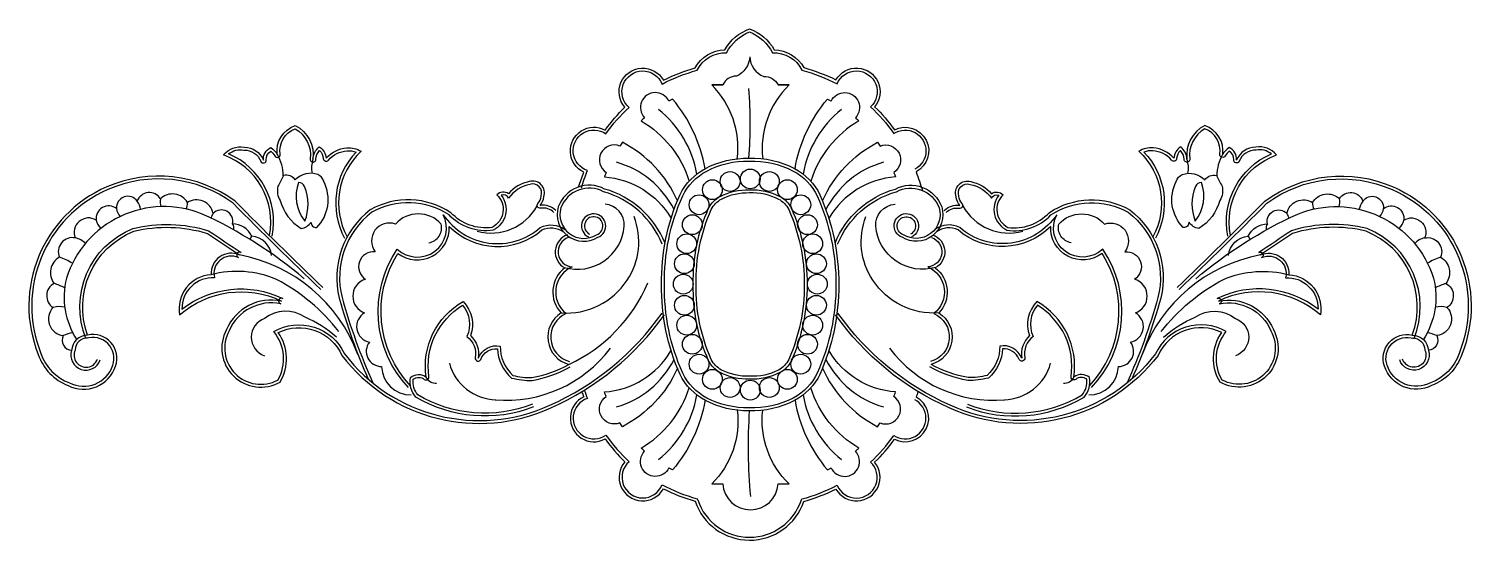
# Model space of a CAD drawing. Extents: x 283 to 1783, y 919 to 1451.
import ezdxf

# ---------------------------------------------------------------- set-up
doc = ezdxf.new("R2010")
doc.units = 0
doc.header["$LTSCALE"] = 10
doc.header["$MEASUREMENT"] = 0
doc.layers.add('3', color=3, linetype='CONTINUOUS')
doc.layers.add('4', color=4, linetype='CONTINUOUS')

msp = doc.modelspace()

# ---------------------------------------------------------------- linework, layer by layer
at = {"layer": '3'}
msp.add_line((1074.1, 1392.7), (1062.6, 1392.7), dxfattribs=at)
for points in [[(858, 1285.7, -0.014979), (864.3, 1303.7, -1.160404), (883.6, 1341.8, -0.057068), (907.6, 1369.4, -1.269838), (941.9, 1393.6, -0.050348), (978.4, 1407.9, -0.291853), (1009, 1426.2, -0.18088), (1032.9, 1447.8, -0.18088), (1056.9, 1426.2, -0.288922), (1087.4, 1408.2, -0.050729), (1124.1, 1393.9, -1.239328), (1158.8, 1369.8, -0.057222), (1182.9, 1342.2, -1.052727), (1204.7, 1305, -1.052727)], [(536.5, 1235.6, 0.354236), (491.2, 1321, -0.226134), (507.1, 1324.9, -0.314208), (524.6, 1313.4, 0.8643), (530.3, 1314.8, -0.27894), (534.9, 1324, -0.096742), (539.2, 1318.9, 0.831015), (544.8, 1320.8, -0.350631), (560.3, 1347.1, -0.306264), (576, 1315.8, 1.054784), (581.9, 1315.4, -0.185244), (585.7, 1324.5, -0.193097), (589.6, 1316.2, 0.669025), (594.9, 1314.5, -0.199347), (614.3, 1324.2, -0.111042), (623.8, 1322.9, 0.32647), (611.8, 1233.4, 0.32647)], [(1530.3, 1235.6, -0.354236), (1575.6, 1321, 0.226134), (1559.7, 1324.9, 0.314208), (1542.2, 1313.4, -0.8643), (1536.5, 1314.8, 0.27894), (1531.9, 1324, 0.096742), (1527.6, 1318.9, -0.831015), (1522, 1320.8, 0.350631), (1506.5, 1347.1, 0.306264), (1490.8, 1315.8, -1.054784), (1484.9, 1315.4, 0.185244), (1481.1, 1324.5, 0.193097), (1477.1, 1316.2, -0.669025), (1471.9, 1314.5, 0.199347), (1452.4, 1324.2, 0.111042), (1443, 1322.9, -0.32647), (1455, 1233.4, -0.32647)], [(1166.1, 1333.1, -0.008388), (1168.8, 1329.2, -0.008388)], [(587.1, 1180, -0.007502), (495.9, 1269.7, 0.26688), (365.7, 1284, 0.406366), (296, 1113.5, 0.225628), (325.7, 1082.9, 0.458634), (370.7, 1101.2, 0.630339), (342.7, 1128.9, -0.414145), (391.7, 1243.5, -0.136284), (470.4, 1241, -0.000348), (504.2, 1218.4, 1.088254), (501.3, 1213.2, 0.624759), (476.4, 1192.3, 0.432037), (442.6, 1159.6, -0.284501), (547.4, 1170.7, 1.128048), (545.5, 1165.1, 0.357928), (491.7, 1137.1, 0.746477), (542.4, 1085.9, 0.314754), (538.2, 1136.2, -0.444049), (611.6, 1113.1, 0.349488), (825.1, 1059.6, 0.135118), (942, 1155.5, 0.135118)], [(1479.6, 1180, 0.007502), (1570.9, 1269.7, -0.26688), (1701.1, 1284, -0.406366), (1770.8, 1113.5, -0.225628), (1741.1, 1082.9, -0.458634), (1696, 1101.2, -0.630339), (1724.1, 1128.9, 0.414145), (1675.1, 1243.5, 0.136284), (1596.4, 1241, 0.000348), (1562.6, 1218.4, -1.088254), (1565.5, 1213.2, -0.624759), (1590.4, 1192.3, -0.432037), (1624.2, 1159.6, 0.284501), (1519.4, 1170.7, -1.128048), (1521.3, 1165.1, -0.357928), (1575.1, 1137.1, -0.746477), (1524.4, 1085.9, -0.314754), (1528.6, 1136.2, 0.444049), (1455.2, 1113.1, -0.349488), (1241.7, 1059.6, -0.135118), (1124.8, 1155.5, -0.135118)], [(1206.1, 1302.4, -0.01535), (1212.7, 1283, -0.01535)], [(829.5, 1260.1, 0.238498), (815.6, 1264.5, -0.70303), (812.9, 1269.4, 0.163849), (816.1, 1277.1, 0.636804), (804.5, 1289.3, 0.19207), (782.4, 1274.9, 0.385697), (774.7, 1278, -0.473151), (766.2, 1241.7, -0.246839), (720.4, 1257.6, 0.279688), (640.1, 1260.4, 0.29735), (609.1, 1171.8, 0.038861), (641.5, 1082.4, 0.038861)], [(942.2, 1227, 0.23251), (881.1, 1281.7, 0.455295), (836.8, 1265, 0.694667), (873.8, 1237, 5.112042), (866.6, 1237.5, 5.112042)], [(1124.5, 1227, -0.23251), (1185.7, 1281.7, -0.455295), (1230, 1265, -0.694667), (1193, 1237, -5.112042), (1200.2, 1237.5, -5.112042)], [(1237.3, 1260.1, -0.238498), (1251.2, 1264.5, 0.70303), (1253.9, 1269.4, -0.163849), (1250.7, 1277.1, -0.636804), (1262.3, 1289.3, -0.19207), (1284.4, 1274.9, -0.385697), (1292.1, 1278, 0.473151), (1300.6, 1241.7, 0.246839), (1346.4, 1257.6, -0.279688), (1426.7, 1260.4, -0.29735), (1457.7, 1171.8, -0.038861), (1425.2, 1082.4, -0.038861)], [(678.1, 1078, -0.351938), (666.6, 1222, 0.842424), (714.4, 1257.8, 0.451176), (815.3, 1244.4, -0.285549), (841.2, 1242.3, -0.285549)], [(1388.7, 1078, 0.351938), (1400.2, 1222, -0.842424), (1352.4, 1257.8, -0.451176), (1251.5, 1244.4, 0.285549), (1225.6, 1242.3, 0.285549)], [(844.4, 1234, 0.819751), (848.4, 1203.6, 0.566771), (842.2, 1155, 0.71455), (845.8, 1105.1, 0.71455)], [(1222.3, 1234, -0.819751), (1218.4, 1203.6, -0.566771), (1224.6, 1155, -0.71455), (1221, 1105.1, -0.71455)], [(603.4, 1130.6, 0.08071), (570.6, 1151.1, 0.330049), (528.5, 1149.9, 0.705745), (528.4, 1111.1)], [(807.1, 1060.7, -0.229632), (687.8, 1070.5, -0.211758), (683.2, 1086.8, -0.338519), (694.7, 1086.6, 0.678993), (699.5, 1089.4, -0.302908), (734.5, 1163.6, -0.290096), (739, 1131.2, -0.280356), (747.7, 1109, 0.903388), (753.4, 1107.4, -0.322669), (770.7, 1118.5, 0.209253), (785.5, 1088, 0.068016), (806.8, 1085.4, 0.084603), (846.5, 1099.6, 0.084603)], [(1259.6, 1060.7, 0.229632), (1379, 1070.5, 0.211758), (1383.6, 1086.8, 0.338519), (1372.1, 1086.6, -0.678993), (1367.3, 1089.4, 0.302908), (1332.3, 1163.6, 0.290096), (1327.8, 1131.2, 0.280356), (1319.1, 1109, -0.903388), (1313.3, 1107.4, 0.322669), (1296.1, 1118.5, -0.209253), (1281.3, 1088, -0.068016), (1260, 1085.4, -0.084603), (1220.3, 1099.6, -0.084603)], [(1463.4, 1130.6, -0.08071), (1496.2, 1151.1, -0.330049), (1538.3, 1149.9, -0.705745), (1538.4, 1111.1)], [(344.5, 1132.6, 0.390283), (327.8, 1116.6, 0.988188), (357.6, 1106.8)], [(344.3, 1129.6, 0.408964), (331.5, 1117, 1.046294), (354.7, 1107.6)], [(1722.2, 1132.6, -0.390283), (1739, 1116.6, -0.988188), (1709.1, 1106.8)], [(1722.5, 1129.6, -0.408964), (1735.3, 1117, -1.046294), (1712, 1107.6)], [(861.1, 1075.3, 0.00719), (864.3, 1066.8, 1.160404), (883.6, 1028.7, 0.057068), (907.6, 1001, 1.269838), (941.9, 976.9, 0.050348), (978.4, 962.5, 0.011203), (979.1, 961.2, 0.720514), (1086.8, 961.2, 0.008499), (1087.4, 962.2, 0.050729), (1124.1, 976.5, 1.239328), (1158.8, 1000.6, 0.057222), (1182.9, 1028.2, 1.052727), (1204.7, 1065.4)], [(1208.2, 1073.8, -0.004558), (1206.1, 1068.1)]]:
    msp.add_lwpolyline(points, format="xyb", dxfattribs=at)
for centre in [(1033.7, 1295), (994.3, 1283.8), (1012.7, 1292.3), (1053.5, 1292.3), (1072.3, 1283.8), (980.4, 1268.1), (1086.2, 1268.1), (973.4, 1247.4), (1093.2, 1247.4), (967.6, 1227.6), (1098.6, 1227.6), (965.2, 1206.8), (1102.5, 1206.8), (964, 1185.6), (1103.4, 1185.6), (965.2, 1163.6), (1102.5, 1163.6), (967.6, 1142.9), (1098.6, 1142.9), (973.4, 1123.1), (1093.2, 1123.1), (980.4, 1102.4), (1086.2, 1102.4), (994.3, 1086.6), (1072.3, 1086.6), (1012.7, 1078.1), (1033.7, 1075.4), (1053.5, 1078.1)]:
    msp.add_circle(centre, 10.3, dxfattribs=at)
for centre, radius, start, end in [((533.6, 1352), 500, 355.9306, 4.2256), ((869.4, 1280.9), 110.4, 9.9855, 51.457), ((1197.4, 1280.9), 110.4, 128.543, 170.0145), ((868.8, 1219.9), 95.9, 26.7926, 74.478), ((1198, 1219.9), 95.9, 105.522, 153.2074), ((602.8, 1277.1), 41.5, 159.9818, 218.8323), ((564, 1284.8), 6.48, 19.3626, 91.9308), ((1464, 1277.1), 41.5, 321.1677, 20.0182), ((1502.8, 1284.8), 6.48, 88.0692, 160.6374), ((525.4, 1268.6), 48.4, 338.769, 22.2947), ((1541.4, 1268.6), 48.4, 157.7053, 201.231), ((868.8, 1150.5), 95.9, 285.522, 333.2074), ((1198, 1150.5), 95.9, 206.7926, 254.478), ((706.8, 1094), 11.4, 206.2841, 273.629), ((1360, 1094), 11.4, 266.371, 333.7159), ((869.4, 1089.5), 110.4, 308.543, 350.0145), ((1197.4, 1089.5), 110.4, 189.9855, 231.457), ((1584.1, 1016.6), 552.7, 176.1325, 185.3835)]:
    msp.add_arc(centre, radius, start, end, dxfattribs=at)
at = {"layer": '4'}
for points in [[(855.1, 1286.6, -0.012691), (860.5, 1302, -1.023563), (882.8, 1345.8, -0.04795), (903.3, 1369.5, -1.109311), (943.3, 1397.6, -0.044808), (976.3, 1410.4, -0.268013), (1007.2, 1429.2, -0.177385), (1032.9, 1451, -0.177385), (1058.7, 1429.2, -0.265192), (1089.4, 1410.7, -0.045279), (1122.8, 1398, -1.086364), (1163, 1370, -0.048361), (1183.7, 1346.1, -0.992039), (1206.1, 1302.4)], [(1033.2, 1422, -0.27643), (1019.3, 1401.8, 0.299965), (1005.1, 1392.7), (993.6, 1392.7), (1005.1, 1392.7)], [(1033.2, 1422, 0.296215), (1047.7, 1401.5, -0.303493), (1062.6, 1392.7), (1074.1, 1392.7), (1062.6, 1392.7)], [(986.6, 1305.6, 0.133624), (952.9, 1377.9, 0.004633), (950, 1376.4, 0.001973), (949, 1375.9, 1.174337), (923.8, 1358.6, 0.008736), (920.1, 1355.3, -0.186616), (970.2, 1292.7)], [(1020.2, 1315.9, 0.232208), (993.6, 1392.7, 0.232208)], [(1080.2, 1305.6, -0.133624), (1113.9, 1377.9, -0.004633), (1116.8, 1376.4, -0.001973), (1117.8, 1375.9, -1.174337), (1143, 1358.6, -0.008736), (1146.7, 1355.3, 0.186616), (1096.6, 1292.7)], [(533.6, 1236.2, 0.371158), (485.9, 1319.9, -0.280449), (507.4, 1327.9, -0.309787), (527.3, 1314.5, -0.323332), (535.1, 1327.5, -0.121305), (541.8, 1320.3, -0.364941), (560.5, 1350.4, -0.317291), (578.9, 1315.5, -0.227595), (585.5, 1328.3, -0.239987), (592.6, 1316.4, -0.199151), (614.1, 1327.2, -0.157212), (628.9, 1323.7, 0.342161), (614.4, 1234.8, 0.342161)], [(1533.2, 1236.2, -0.371158), (1580.9, 1319.9, 0.280449), (1559.4, 1327.9, 0.309787), (1539.4, 1314.5, 0.323332), (1531.7, 1327.5, 0.121305), (1525, 1320.3, 0.364941), (1506.3, 1350.4, 0.317291), (1487.8, 1315.5, 0.227595), (1481.3, 1328.3, 0.239987), (1474.2, 1316.4, 0.199151), (1452.7, 1327.2, 0.157212), (1437.9, 1323.7, -0.342161), (1452.4, 1234.8, -0.342161)], [(958, 1272.3, 0.169478), (900.7, 1333.1, 0.008388), (898, 1329.2, 0.910353), (883.9, 1301.7, 0.004283), (882, 1297, -0.24664), (951.1, 1254.4)], [(1108.8, 1272.3, -0.169478), (1166.1, 1333.1, -0.008388), (1168.8, 1329.2, -0.910353), (1182.9, 1301.7, -0.004283), (1184.8, 1297, 0.24664), (1115.7, 1254.4)], [(589.2, 1182.2, -0.007516), (497.8, 1272, 0.267358), (364.5, 1286.7, 0.406175), (293.2, 1112.5, 0.224324), (324.4, 1080.1, 0.456999), (373.6, 1100.2, 0.589598), (344.5, 1132.6, -0.404143), (392.6, 1240.6, -0.135151), (469.1, 1238.3, -0.000345), (502.5, 1215.9, 0.564876), (472.9, 1195.3, 0.450947), (440.2, 1153.7, -0.299863), (546.1, 1168, 0.357115), (489, 1138.4, 0.753207), (544.6, 1083.7, 0.298606), (542.7, 1135.2, -0.425367), (609, 1111.5, 0.350002), (826.3, 1056.9, 0.135107), (944.4, 1153.8)], [(560.5, 1294, 0.302734), (548.2, 1298.6, -0.000004), (542.5, 1287.3, 0.221034), (544.8, 1272.7, 0.188632), (566.5, 1243.4, 0.214538), (576.8, 1250.1, 0.43602), (582.8, 1244.4, 0.323478), (590.1, 1292.3, 0.229687), (583.8, 1299.6, 0.29337), (560.5, 1294)], [(831.6, 1262.2, 0.238498), (815.1, 1267.4, 0.156575), (819, 1276.4, 0.617969), (803.8, 1292.2, 0.165845), (782.2, 1279.6, 0.376658), (770.2, 1278.5, -0.51307), (765.3, 1244.6, -0.246174), (722.3, 1259.9, 0.28164), (638.5, 1262.9, 0.298155), (606.2, 1171, 0.036393), (636.3, 1086.8, 0.036393)], [(1477.6, 1182.2, 0.007516), (1568.9, 1272, -0.267358), (1702.3, 1286.7, -0.406175), (1773.6, 1112.5, -0.224324), (1742.3, 1080.1, -0.456999), (1693.2, 1100.2, -0.589598), (1722.2, 1132.6, 0.404143), (1674.2, 1240.6, 0.135151), (1597.7, 1238.3, 0.000345), (1564.3, 1215.9, -0.564876), (1593.9, 1195.3, -0.450947), (1626.6, 1153.7, 0.299863), (1520.7, 1168, -0.357115), (1577.7, 1138.4, -0.753207), (1522.2, 1083.7, -0.298606), (1524, 1135.2, 0.425367), (1457.8, 1111.5, -0.350002), (1240.5, 1056.9, -0.135107), (1122.4, 1153.8)], [(1235.2, 1262.2, -0.238498), (1251.7, 1267.4, -0.156575), (1247.8, 1276.4, -0.617969), (1263, 1292.2, -0.165845), (1284.5, 1279.6, -0.376658), (1296.6, 1278.5, 0.51307), (1301.5, 1244.6, 0.246174), (1344.4, 1259.9, -0.28164), (1428.3, 1262.9, -0.298155), (1460.6, 1171, -0.036393), (1430.5, 1086.8, -0.036393)], [(1506.3, 1294, -0.302734), (1518.6, 1298.6, 0.000004), (1524.3, 1287.3, -0.221034), (1522, 1272.7, -0.188632), (1500.3, 1243.4, -0.214538), (1490, 1250.1, -0.43602), (1484, 1244.4, -0.323478), (1476.7, 1292.3, -0.229687), (1483, 1299.6, -0.29337), (1506.3, 1294)], [(535.9, 1215.5, 0.342737), (515.3, 1235.6, 0.287623), (495.2, 1248.2, 0.757237), (475.1, 1259.2, 0.529985), (448.4, 1270.3, 0.487001), (420.2, 1274.3, 0.638493), (396.1, 1271.8, 0.763185), (374.5, 1264.2, 0.665085), (353.4, 1252.2, 0.729645), (331.8, 1233.6, 0.612299), (315.2, 1213.5, 0.459256), (309.6, 1186.4, 0.567605), (308.6, 1161.3, 0.624447), (319.2, 1132.1, 0.544342), (327.8, 1116.9, 0.544342)], [(945, 1228.2, 0.231614), (882.2, 1284.5, 0.453189), (834, 1266, 0.691407), (875.1, 1234.3, 4.919604), (865.3, 1234.8)], [(1121.8, 1228.2, -0.231614), (1184.6, 1284.5, -0.453189), (1232.8, 1266, -0.691407), (1191.6, 1234.3, -4.919604), (1201.5, 1234.8)], [(1530.9, 1215.5, -0.342737), (1551.5, 1235.6, -0.287623), (1571.6, 1248.2, -0.757237), (1591.7, 1259.2, -0.529985), (1618.4, 1270.3, -0.487001), (1646.5, 1274.3, -0.638493), (1670.7, 1271.8, -0.763185), (1692.3, 1264.2, -0.665085), (1713.4, 1252.2, -0.729645), (1735, 1233.6, -0.612299), (1751.6, 1213.5, -0.459256), (1757.2, 1186.4, -0.567605), (1758.2, 1161.3, -0.624447), (1747.6, 1132.1, -0.544342), (1739, 1116.9, -0.544342)], [(569.9, 1191.1, 0.069091), (463.8, 1258.5, 0.436669), (322.5, 1191.8, 0.206426), (333.1, 1127.9)], [(840.2, 1203, 0.473284), (902.7, 1245.7, 0.4108), (882.6, 1268.7)], [(1226.6, 1203, -0.473284), (1164.1, 1245.7, -0.4108), (1184.2, 1268.7)], [(1496.9, 1191.1, -0.069091), (1603, 1258.5, -0.436669), (1744.3, 1191.8, -0.206426), (1733.7, 1127.9)], [(699.5, 1228.6, 0.436824), (712.2, 1248, 0.449322), (664.7, 1248, 0.750795), (643.6, 1219.3, 0.781459), (633.4, 1190.5)], [(680.3, 1080, -0.343643), (667.3, 1217.6, 0.635938), (720.6, 1245.5, 0.392269), (817, 1241.9, -0.281252), (839.4, 1239.9)], [(837, 1155.7, 0.27254), (905.6, 1189.7, 0.246765), (912.8, 1255.8, 0.246765)], [(1229.8, 1155.7, -0.27254), (1161.2, 1189.7, -0.246765), (1154, 1255.8, -0.246765)], [(1386.5, 1080, 0.343643), (1399.5, 1217.6, -0.635938), (1346.1, 1245.5, -0.392269), (1249.8, 1241.9, 0.281252), (1227.3, 1239.9)], [(1367.3, 1228.6, -0.436824), (1354.6, 1248, -0.449322), (1402.1, 1248, -0.750795), (1423.2, 1219.3, -0.781459), (1433.4, 1190.5)], [(843.5, 1236.8, 0.661107), (840.9, 1202.6, 0.448938), (837, 1155.7, 0.65829), (845.1, 1102.2)], [(1223.3, 1236.8, -0.661107), (1225.9, 1202.6, -0.448938), (1229.8, 1155.7, -0.65829), (1221.7, 1102.2)], [(605.8, 1136.2, 0.107141), (541, 1190.4, 0.168765), (472.9, 1195.3)], [(1461, 1136.2, -0.107141), (1525.7, 1190.4, -0.168765), (1593.9, 1195.3)], [(808.2, 1057.9, -0.230587), (685.8, 1068.2, -0.230668), (680.4, 1088.4, -0.367134), (696.6, 1089, -0.311638), (735.1, 1167.4, -0.291886), (742.6, 1132.1, -0.256217), (750.7, 1108.5, -0.361202), (773.7, 1121.2, 0.221518), (786.9, 1090.7, 0.064952), (806.5, 1088.4, 0.084116), (845.1, 1102.2)], [(1258.6, 1057.9, 0.230587), (1381, 1068.2, 0.230668), (1386.4, 1088.4, 0.367134), (1370.2, 1089, 0.311638), (1331.7, 1167.4, 0.291886), (1324.2, 1132.1, 0.256217), (1316.1, 1108.5, 0.361202), (1293.1, 1121.2, -0.221518), (1279.9, 1090.7, -0.064952), (1260.3, 1088.4, -0.084116), (1221.7, 1102.2)], [(958, 1098.1, -0.169478), (900.7, 1037.3, -0.008388), (898, 1041.3, -0.910353), (883.9, 1068.7, -0.004283), (882, 1073.5, 0.24664), (951.1, 1116.1)], [(1108.8, 1098.1, 0.169478), (1166.1, 1037.3, 0.008388), (1168.8, 1041.3, 0.910353), (1182.9, 1068.7, 0.004283), (1184.8, 1073.5, -0.24664), (1115.7, 1116.1)], [(858.5, 1073.7, 0.004407), (860.5, 1068.4, 1.023563), (882.8, 1024.6, 0.04795), (903.3, 1000.9, 1.109311), (943.3, 972.8, 0.044808), (976.3, 960, 0.714929), (1089.5, 959.7, 0.045176), (1122.8, 972.5, 1.086364), (1163, 1000.4, 0.048361), (1183.7, 1024.3, 0.992039), (1206.1, 1068.1)], [(986.6, 1064.8, -0.133624), (952.9, 992.5, -0.004633), (950, 994, -0.001973), (949, 994.5, -1.174337), (923.8, 1011.9, -0.008736), (920.1, 1015.2, 0.186616), (970.2, 1077.8)], [(1080.2, 1064.8, 0.133624), (1113.9, 992.5, 0.004633), (1116.8, 994, 0.001973), (1117.8, 994.5, 1.174337), (1143, 1011.9, 0.008736), (1146.7, 1015.2, -0.186616), (1096.6, 1077.8)], [(1020.2, 1054.5, -0.232208), (993.6, 977.8), (1005.1, 977.8, 0.9349), (1062.6, 977.8), (1074.1, 977.8, -0.231215), (1046.6, 1054.5)]]:
    msp.add_lwpolyline(points, format="xyb", dxfattribs=at)
for points in [[(941.5, 1185.2, -0.110118), (960.7, 1278.7, -0.155843), (987, 1305.9, -0.122881), (1032.4, 1316.5, -0.128458), (1079.8, 1305.9, -0.156175), (1106.1, 1278.6, -0.104308), (1125.8, 1185.2, -0.104308), (1106.1, 1091.8, -0.156175), (1079.8, 1064.6, -0.128458), (1032.4, 1053.9, -0.122881), (987, 1064.6, -0.155843), (960.7, 1091.7, -0.110118)], [(944.5, 1185.2, -0.110109), (963.4, 1277.4, -0.15549), (988.4, 1303.2, -0.123006), (1032.4, 1313.6, -0.128588), (1078.4, 1303.2, -0.1558), (1103.4, 1277.3, -0.104237), (1122.8, 1185.2, -0.104237), (1103.4, 1093.1, -0.1558), (1078.4, 1067.2, -0.128588), (1032.4, 1056.9, -0.123006), (988.4, 1067.2, -0.15549), (963.4, 1093, -0.110109)], [(974.4, 1185.2, -0.109884), (990.4, 1264.6, -0.148948), (1002.3, 1276.8, -0.124831), (1032.7, 1283.7, -0.130496), (1064.5, 1276.8, -0.148889), (1076.4, 1264.6, -0.103281), (1092.9, 1185.2, -0.103281), (1076.4, 1105.8, -0.148889), (1064.5, 1093.6, -0.130496), (1032.7, 1086.8, -0.124831), (1002.3, 1093.6, -0.148948), (990.4, 1105.9, -0.109884)], [(977.4, 1185.2, -0.109837), (993.1, 1263.3, -0.147661), (1003.7, 1274.1, -0.125096), (1032.8, 1280.7, -0.130775), (1063.1, 1274.1, -0.147535), (1073.7, 1263.3, -0.103147), (1089.9, 1185.2, -0.103147), (1073.7, 1107.1, -0.147535), (1063.1, 1096.3, -0.130775), (1032.8, 1089.8, -0.125096), (1003.7, 1096.3, -0.147661), (993.1, 1107.2, -0.109837)]]:
    msp.add_lwpolyline(points, format="xyb", close=True, dxfattribs=at)
for centre, radius, start, end in [((1138.8, 1326.2), 92.8, 134.2775, 186.353), ((505.9, 1298.8), 41.9, 359.1385, 30.8652), ((1560.9, 1298.8), 41.9, 149.1348, 180.8615), ((603.3, 1306.8), 25.9, 160.4295, 193.4183), ((1463.5, 1306.8), 25.9, 346.5817, 19.5705), ((391.6, 1267.3), 17.4, 190.2606, 221.0017), ((384.7, 1262), 15, 5.2434, 40.7415), ((440.4, 1270.9), 20.4, 170.3236, 193.4554), ((432, 1270.4), 16.4, 335.7075, 359.4268), ((763.9, 1294.1), 55.4, 255.1364, 330.6915), ((1302.9, 1294.1), 55.4, 209.3085, 284.8636), ((1634.8, 1270.4), 16.4, 180.5732, 204.2925), ((1626.4, 1270.9), 20.4, 346.5446, 9.6764), ((1682, 1262), 15, 139.2585, 174.7566), ((1675.2, 1267.3), 17.4, 318.9983, 349.7394), ((374.3, 1257.9), 21.7, 195.24, 222.0416), ((521.5, 1234.1), 52.8, 151.5826, 157.5171), ((490.9, 1244.2), 5.8, 337.9326, 42.6974), ((1575.9, 1244.2), 5.8, 137.3026, 202.0674), ((1545.3, 1234.1), 52.8, 22.4829, 28.4174), ((1692.5, 1257.9), 21.7, 317.9584, 344.76), ((329, 1216.6), 17.2, 40.1649, 80.7388), ((505.6, 1239.2), 10.3, 317.1583, 339.7622), ((1561.2, 1239.2), 10.3, 200.2378, 222.8417), ((1737.8, 1216.6), 17.2, 99.2612, 139.8351), ((472.7, 1055.8), 162.9, 20.3494, 79.4429), ((1594.1, 1055.8), 162.9, 100.5571, 159.6506), ((295, 1151.4), 65.3, 58.8869, 72.0556), ((1771.7, 1151.4), 65.3, 107.9444, 121.1131), ((286.3, 1117.1), 73.1, 61.9699, 71.405), ((638.7, 1173.1), 18.4, 109.5117, 250.4883), ((775.7, 1251.6), 164.7, 294.8939, 336.8534), ((1428.1, 1173.1), 18.4, 289.5117, 70.4883), ((1780.5, 1117.1), 73.1, 108.595, 118.0301), ((315.2, 1140.5), 21.8, 74.9816, 107.4646), ((640.7, 1141.5), 16.4, 119.5912, 259.3523), ((1426.1, 1141.5), 16.4, 280.6477, 60.4088), ((1751.6, 1140.5), 21.8, 72.5354, 105.0184), ((336.2, 1092.8), 42.8, 99.647, 113.411), ((650, 1115.7), 15.7, 142.1541, 271.0223), ((1416.7, 1115.7), 15.7, 268.9777, 37.8459), ((1730.6, 1092.8), 42.8, 66.589, 80.353), ((780, 1200.4), 135.5, 265.1255, 323.0117), ((1286.8, 1200.4), 135.5, 216.9883, 274.8745), ((680.5, 1100.7), 30.2, 181.5243, 271.031), ((770.5, 1117), 51.6, 195.3489, 268.393), ((1296.3, 1117), 51.6, 271.607, 344.6511), ((1386.3, 1100.7), 30.2, 268.969, 358.4757)]:
    msp.add_arc(centre, radius, start, end, dxfattribs=at)

doc.saveas('drawing.dxf')
